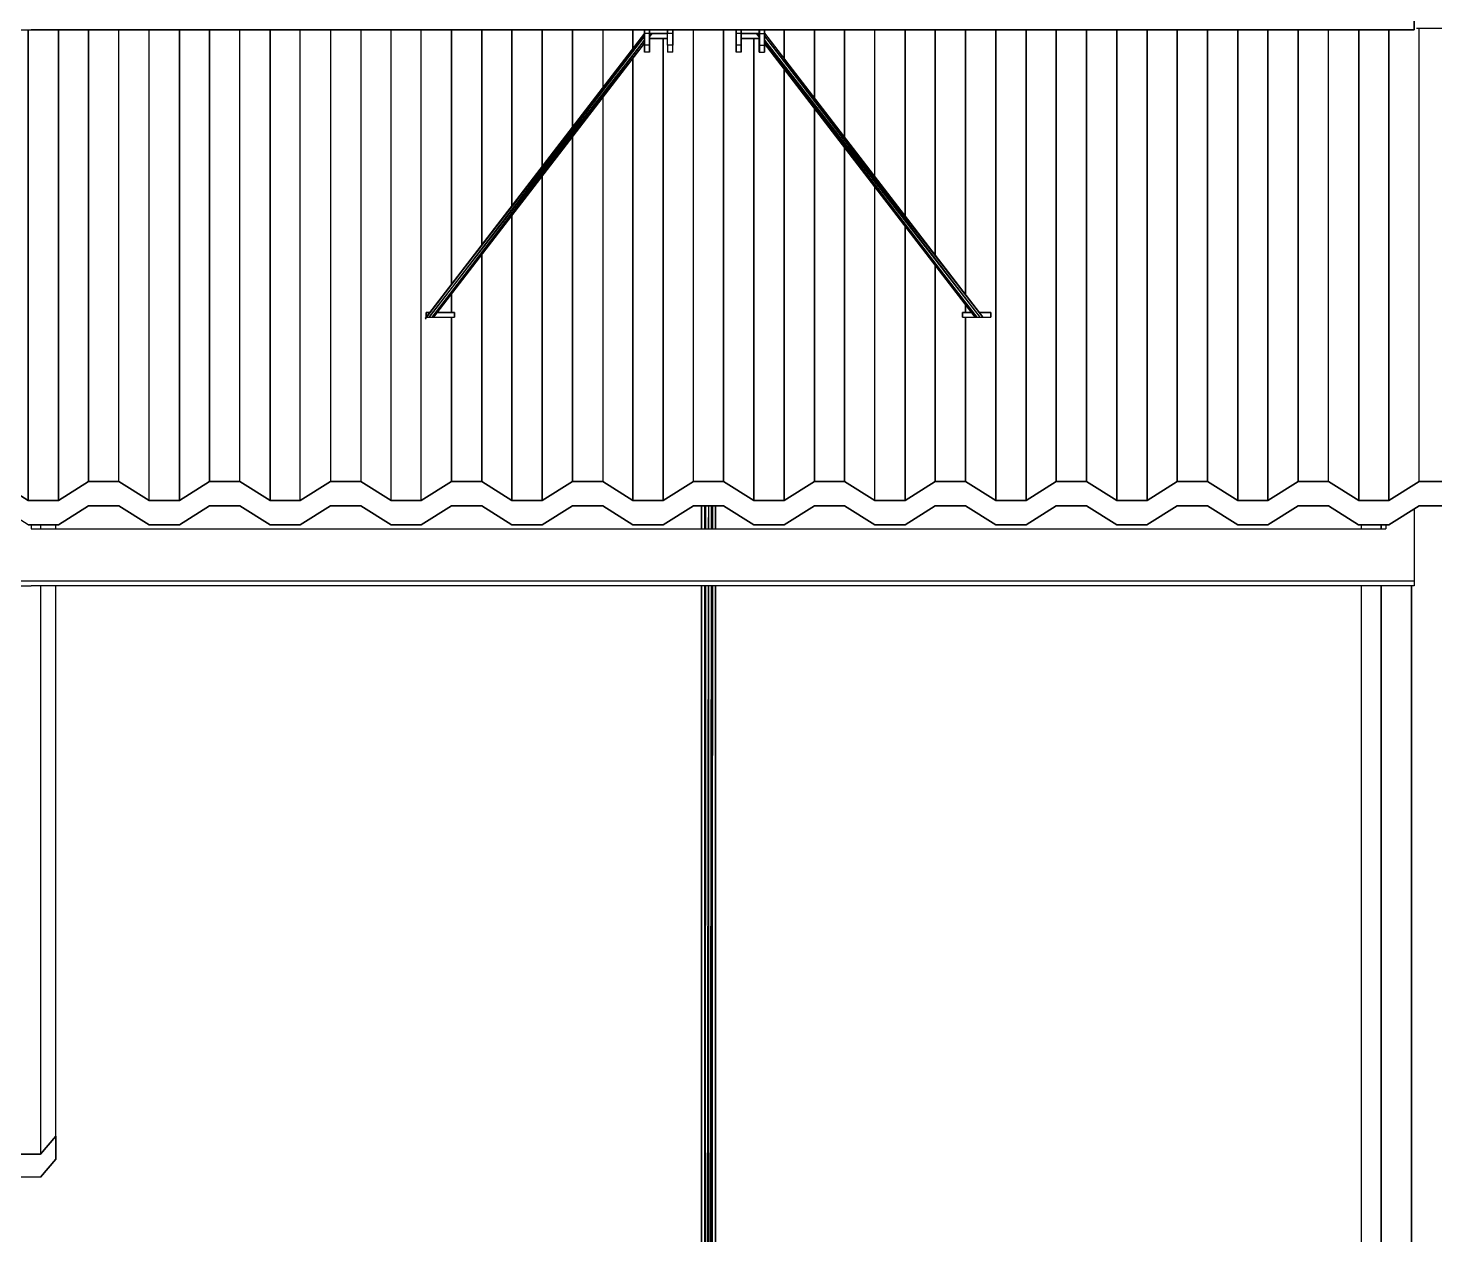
# Model space of a CAD drawing. Extents: x -32 to 51.8, y -51.6 to -5.5.
# Drawn here: x 1.361 to 5.349, y -24.449 to -21.028 of the extents above; entities that cross this region are included whole.
import ezdxf

# ---------------------------------------------------------------- set-up
doc = ezdxf.new("R2010")
doc.units = 0
doc.header["$MEASUREMENT"] = 0
doc.layers.get('0').update_dxf_attribs({"linetype": 'CONTINUOUS'})
doc.layers.add('hachures', color=5, linetype='CONTINUOUS')

msp = doc.modelspace()

# ---------------------------------------------------------------- linework, layer by layer
for p, q in [((5.2901, -20.8831), (5.2901, -21.0331)), ((5.2901, -20.8831), (5.2901, -21.0331)), ((5.2901, -21.0331), (5.2901, -20.8831)), ((1.2901, -21.0331), (1.3701, -21.0331)), ((1.3701, -21.0331), (5.2101, -21.0331)), ((5.2101, -21.0331), (1.3701, -21.0331)), ((1.3701, -21.0331), (5.2101, -21.0331)), ((5.2101, -21.0331), (1.3701, -21.0331)), ((3.1086, -21.0424), (2.487, -21.8507)), ((3.1086, -21.0425), (2.4909, -21.8479)), ((2.4909, -21.8479), (3.1086, -21.0505)), ((3.1086, -21.051), (2.4982, -21.8478)), ((3.0759, -21.0331), (3.0759, -21.0849)), ((3.1086, -21.0432), (3.1086, -21.0331)), ((3.1086, -21.0331), (3.1086, -21.0424)), ((3.1086, -21.0331), (3.1086, -21.0432)), ((3.1086, -21.0424), (3.1086, -21.0331)), ((3.123, -21.0432), (3.1086, -21.0432)), ((3.1086, -21.0764), (3.1086, -21.0432)), ((3.1086, -21.0432), (3.1086, -21.0764)), ((3.123, -21.0331), (3.123, -21.0432)), ((3.123, -21.0432), (3.123, -21.0331)), ((3.123, -21.0432), (3.123, -21.0764)), ((3.123, -21.0764), (3.123, -21.0432)), ((3.1741, -21.0433), (3.123, -21.0433)), ((3.123, -21.0532), (3.1306, -21.0433)), ((3.123, -21.0535), (3.1309, -21.0433)), ((3.123, -21.0529), (3.1304, -21.0433)), ((3.123, -21.0433), (3.1741, -21.0433)), ((3.1741, -21.0432), (3.1741, -21.0331)), ((3.1741, -21.0331), (3.1741, -21.0432)), ((3.1886, -21.0432), (3.1741, -21.0432)), ((3.1741, -21.0764), (3.1741, -21.0432)), ((3.1886, -21.0331), (3.1886, -21.0432)), ((3.1886, -21.0432), (3.1886, -21.0331)), ((3.1886, -21.0432), (3.1886, -21.0764)), ((3.1886, -21.0764), (3.1886, -21.0432)), ((3.3686, -21.0432), (3.3686, -21.0331)), ((3.3686, -21.0331), (3.3686, -21.0432)), ((3.383, -21.0432), (3.3686, -21.0432)), ((3.3686, -21.0765), (3.3686, -21.0432)), ((3.3686, -21.0432), (3.3686, -21.0765)), ((3.383, -21.0331), (3.383, -21.0432)), ((3.383, -21.0432), (3.383, -21.0331)), ((3.383, -21.0432), (3.383, -21.0331)), ((3.383, -21.0432), (3.383, -21.0765)), ((3.383, -21.0765), (3.383, -21.0432)), ((3.4341, -21.0433), (3.383, -21.0433)), ((3.383, -21.0433), (3.4341, -21.0433)), ((3.4263, -21.0433), (3.4341, -21.0536)), ((3.4341, -21.0532), (3.4265, -21.0433)), ((3.4267, -21.0433), (3.4341, -21.0529)), ((3.4341, -21.0432), (3.4341, -21.0331)), ((3.4341, -21.0432), (3.4486, -21.0432)), ((3.4341, -21.0765), (3.4341, -21.0432)), ((3.4342, -21.0331), (3.4342, -21.0432)), ((3.4342, -21.0432), (3.4342, -21.0765)), ((3.4486, -21.0432), (3.4486, -21.0331)), ((3.4486, -21.0331), (3.4486, -21.0424)), ((3.4486, -21.0331), (3.4486, -21.0432)), ((3.4486, -21.0424), (3.4486, -21.0331)), ((3.4486, -21.0424), (4.068, -21.8479)), ((3.4486, -21.0425), (4.0663, -21.8479)), ((3.4486, -21.0765), (3.4486, -21.0432)), ((3.4486, -21.0432), (3.4486, -21.0765)), ((3.4486, -21.0505), (4.0663, -21.8479)), ((3.4486, -21.051), (4.0589, -21.8478)), ((3.5045, -21.1151), (3.5045, -21.0331)), ((5.2101, -21.0331), (5.2901, -21.0331)), ((5.2901, -21.0331), (5.2101, -21.0331)), ((5.2901, -21.0331), (5.2101, -21.0331)), ((5.2188, -21.0331), (5.2188, -21.0331)), ((5.2967, -21.0285), (5.3767, -21.0285)), ((2.4982, -21.8478), (3.1086, -21.0625)), ((2.5068, -21.8479), (3.1086, -21.0633)), ((2.5068, -21.8479), (3.1086, -21.0715)), ((2.5116, -21.8479), (3.1086, -21.072)), ((2.5116, -21.8479), (3.1086, -21.0723)), ((3.1086, -21.0898), (3.1086, -21.0723)), ((3.1086, -21.0723), (3.1086, -21.0764)), ((3.123, -21.0764), (3.1086, -21.0764)), ((3.1086, -21.0965), (3.1086, -21.0764)), ((3.1086, -21.0764), (3.1086, -21.0965)), ((3.1086, -21.0898), (3.1086, -21.0965)), ((3.1086, -21.0965), (3.1086, -21.0898)), ((3.123, -21.0578), (3.1741, -21.0578)), ((3.1741, -21.0578), (3.123, -21.0578)), ((3.123, -21.0764), (3.123, -21.0965)), ((3.123, -21.0965), (3.123, -21.0764)), ((3.1886, -21.0764), (3.1741, -21.0764)), ((3.1741, -21.0764), (3.1741, -21.0965)), ((3.1741, -21.0898), (3.1741, -21.0965)), ((3.1886, -21.0965), (3.1886, -21.0764)), ((3.383, -21.0765), (3.3686, -21.0765)), ((3.3686, -21.0965), (3.3686, -21.0765)), ((3.3686, -21.0765), (3.3686, -21.0965)), ((3.3686, -21.0898), (3.3686, -21.0965)), ((3.383, -21.0578), (3.383, -21.0683)), ((3.383, -21.0578), (3.4341, -21.0578)), ((3.4341, -21.0578), (3.383, -21.0578)), ((3.383, -21.0683), (3.383, -21.0898)), ((3.383, -21.0765), (3.383, -21.0965)), ((3.383, -21.0965), (3.383, -21.0765)), ((3.383, -21.0898), (3.383, -21.0965)), ((3.4341, -21.0578), (3.4341, -21.0578)), ((3.4341, -21.0578), (3.4341, -21.0683)), ((3.4341, -21.0683), (3.4341, -21.0765)), ((3.4341, -21.0765), (3.4486, -21.0765)), ((3.4341, -21.0965), (3.4341, -21.0765)), ((3.4342, -21.0765), (3.4342, -21.0965)), ((3.4486, -21.0625), (4.0589, -21.8478)), ((4.0504, -21.8479), (3.4486, -21.0633)), ((3.4486, -21.0715), (4.0504, -21.8479)), ((4.0455, -21.8479), (3.4486, -21.072)), ((3.4486, -21.0723), (3.4486, -21.0898)), ((3.4486, -21.0723), (4.0455, -21.8479)), ((3.4486, -21.0965), (3.4486, -21.0765)), ((3.4486, -21.0765), (3.4486, -21.0965)), ((3.4486, -21.0898), (3.4486, -21.0965)), ((3.4486, -21.0965), (3.4486, -21.0898)), ((5.2188, -21.0638), (5.2188, -21.0638)), ((5.2188, -21.0638), (5.2188, -21.0638)), ((3.123, -21.0965), (3.1086, -21.0965)), ((3.1886, -21.0965), (3.1741, -21.0965)), ((3.383, -21.0965), (3.3686, -21.0965)), ((3.4341, -21.0965), (3.4486, -21.0965)), ((2.5616, -21.7829), (2.5616, -21.8343)), ((2.5616, -21.8343), (2.5616, -21.7829)), ((2.487, -21.8507), (2.4901, -21.8488)), ((2.487, -21.8507), (2.4901, -21.8526)), ((2.4996, -21.8343), (2.4901, -21.8343)), ((2.4901, -21.8479), (2.4901, -21.8343)), ((2.4901, -21.8343), (2.4996, -21.8343)), ((2.4901, -21.8343), (2.4901, -21.8479)), ((2.4901, -21.8479), (2.5701, -21.8479)), ((2.5701, -21.8343), (2.5221, -21.8343)), ((2.5221, -21.8343), (2.5701, -21.8343)), ((2.5701, -21.8479), (2.5701, -21.8343)), ((2.5701, -21.8343), (2.5701, -21.8479)), ((4.0101, -21.8479), (4.0101, -21.8343)), ((4.0101, -21.8343), (4.0351, -21.8343)), ((4.0351, -21.8343), (4.0101, -21.8343)), ((4.0101, -21.8343), (4.0101, -21.8479)), ((4.0101, -21.8479), (4.0901, -21.8479)), ((4.0188, -21.8343), (4.0188, -21.8131)), ((4.0188, -21.8131), (4.0188, -21.8343)), ((4.0576, -21.8343), (4.0901, -21.8343)), ((4.0901, -21.8343), (4.0576, -21.8343)), ((4.0901, -21.8479), (4.0901, -21.8343)), ((4.0901, -21.8343), (4.0901, -21.8479)), ((1.2759, -22.3137), (1.3616, -22.3675)), ((1.3616, -22.3675), (1.2759, -22.3137)), ((1.4473, -22.3675), (1.533, -22.3137)), ((1.533, -22.3137), (1.4473, -22.3675)), ((1.5329, -22.3138), (1.5329, -22.3138)), ((1.5329, -22.3138), (1.5329, -22.3138)), ((1.533, -22.3137), (1.6187, -22.3137)), ((1.6187, -22.3137), (1.533, -22.3137)), ((1.6186, -22.3137), (1.6186, -22.3137)), ((1.6187, -22.3137), (1.7045, -22.3675)), ((1.7045, -22.3675), (1.6187, -22.3137)), ((1.7902, -22.3675), (1.8759, -22.3137)), ((1.8759, -22.3137), (1.7902, -22.3675)), ((1.8758, -22.3138), (1.8758, -22.3138)), ((1.8759, -22.3137), (1.9616, -22.3137)), ((1.9616, -22.3137), (1.8759, -22.3137)), ((1.9615, -22.3137), (1.9615, -22.3137)), ((1.9616, -22.3137), (2.0473, -22.3675)), ((2.0473, -22.3675), (1.9616, -22.3137)), ((2.133, -22.3675), (2.2187, -22.3137)), ((2.2187, -22.3137), (2.133, -22.3675)), ((2.2186, -22.3138), (2.2186, -22.3138)), ((2.2186, -22.3138), (2.2186, -22.3138)), ((2.2187, -22.3137), (2.3045, -22.3137)), ((2.3045, -22.3137), (2.2187, -22.3137)), ((2.3043, -22.3137), (2.3043, -22.3137)), ((2.3045, -22.3137), (2.3902, -22.3675)), ((2.3902, -22.3675), (2.3045, -22.3137)), ((2.4759, -22.3675), (2.5616, -22.3137)), ((2.5616, -22.3137), (2.4759, -22.3675)), ((2.5615, -22.3138), (2.5615, -22.3138)), ((2.5616, -22.3137), (2.6473, -22.3137)), ((2.6473, -22.3137), (2.5616, -22.3137)), ((2.6472, -22.3137), (2.6472, -22.3137)), ((2.6473, -22.3137), (2.733, -22.3676)), ((2.733, -22.3675), (2.6473, -22.3137)), ((2.9045, -22.3137), (2.8187, -22.3675)), ((2.8187, -22.3676), (2.9045, -22.3138)), ((2.9043, -22.3138), (2.9043, -22.3138)), ((2.9043, -22.3138), (2.9043, -22.3138)), ((2.9902, -22.3137), (2.9045, -22.3137)), ((2.9045, -22.3138), (2.9902, -22.3138)), ((2.9901, -22.3137), (2.9901, -22.3138)), ((2.9901, -22.3138), (2.9901, -22.3137)), ((3.0759, -22.3676), (2.9902, -22.3137)), ((2.9902, -22.3138), (3.0759, -22.3676)), ((3.1616, -22.3676), (3.2473, -22.3138)), ((3.2473, -22.3138), (3.1616, -22.3676)), ((3.2472, -22.3138), (3.2472, -22.3138)), ((3.2472, -22.3138), (3.2472, -22.3138)), ((3.2473, -22.3138), (3.333, -22.3138)), ((3.333, -22.3138), (3.2473, -22.3138)), ((3.3329, -22.3138), (3.3329, -22.3138)), ((3.3329, -22.3138), (3.3329, -22.3138)), ((3.333, -22.3138), (3.4188, -22.3676)), ((3.4188, -22.3676), (3.333, -22.3138)), ((3.5045, -22.3676), (3.5902, -22.3138)), ((3.5902, -22.3138), (3.5045, -22.3676)), ((3.5901, -22.3138), (3.5901, -22.3138)), ((3.5901, -22.3138), (3.5901, -22.3138)), ((3.5902, -22.3138), (3.6759, -22.3138)), ((3.6759, -22.3138), (3.5902, -22.3138)), ((3.6758, -22.3138), (3.6758, -22.3138)), ((3.6758, -22.3138), (3.6758, -22.3138)), ((3.6759, -22.3138), (3.7616, -22.3676)), ((3.7616, -22.3676), (3.6759, -22.3138)), ((3.8473, -22.3676), (3.933, -22.3138)), ((3.933, -22.3138), (3.8473, -22.3676)), ((3.9329, -22.3138), (3.9329, -22.3138)), ((3.9329, -22.3138), (3.9329, -22.3138)), ((3.933, -22.3138), (4.0188, -22.3138)), ((4.0188, -22.3138), (3.933, -22.3138)), ((4.0186, -22.3138), (4.0186, -22.3138)), ((4.0186, -22.3138), (4.0186, -22.3138)), ((4.0188, -22.3138), (4.1045, -22.3676)), ((4.1045, -22.3676), (4.0188, -22.3138)), ((4.1902, -22.3676), (4.2759, -22.3138)), ((4.2759, -22.3138), (4.1902, -22.3676)), ((4.2758, -22.3138), (4.2758, -22.3138)), ((4.2758, -22.3138), (4.2758, -22.3138)), ((4.2759, -22.3138), (4.3616, -22.3138)), ((4.3616, -22.3138), (4.2759, -22.3138)), ((4.3615, -22.3138), (4.3615, -22.3138)), ((4.3615, -22.3138), (4.3615, -22.3138)), ((4.3616, -22.3138), (4.4473, -22.3676)), ((4.4473, -22.3676), (4.3616, -22.3138)), ((4.533, -22.3676), (4.6188, -22.3138)), ((4.6188, -22.3138), (4.533, -22.3676)), ((4.6186, -22.3138), (4.6186, -22.3138)), ((4.6186, -22.3138), (4.6186, -22.3138)), ((4.6188, -22.3138), (4.7045, -22.3138)), ((4.7045, -22.3138), (4.6188, -22.3138)), ((4.7043, -22.3138), (4.7043, -22.3138)), ((4.7045, -22.3138), (4.7902, -22.3676)), ((4.7902, -22.3676), (4.7045, -22.3138)), ((4.8759, -22.3676), (4.9616, -22.3138)), ((4.9616, -22.3138), (4.8759, -22.3676)), ((4.9615, -22.3138), (4.9615, -22.3138)), ((4.9615, -22.3138), (4.9615, -22.3138)), ((5.0473, -22.3138), (4.9616, -22.3138)), ((4.9616, -22.3138), (5.0473, -22.3138)), ((5.0472, -22.3138), (5.0472, -22.3138)), ((5.0472, -22.3138), (5.0472, -22.3138)), ((5.133, -22.3676), (5.0473, -22.3138)), ((5.0473, -22.3138), (5.133, -22.3676)), ((5.2188, -22.3676), (5.3045, -22.3138)), ((5.3045, -22.3138), (5.2188, -22.3676)), ((5.3043, -22.3138), (5.3043, -22.3138)), ((5.3043, -22.3138), (5.3043, -22.3138)), ((5.3045, -22.3138), (5.3902, -22.3138)), ((5.3902, -22.3138), (5.3045, -22.3138)), ((1.3616, -22.3675), (1.4473, -22.3675)), ((1.4473, -22.3675), (1.3616, -22.3675)), ((1.4472, -22.3675), (1.4472, -22.3675)), ((1.4472, -22.3675), (1.4472, -22.3675)), ((1.7043, -22.3675), (1.7043, -22.3675)), ((1.7045, -22.3675), (1.7902, -22.3675)), ((1.7902, -22.3675), (1.7045, -22.3675)), ((1.7901, -22.3675), (1.7901, -22.3675)), ((1.7901, -22.3675), (1.7901, -22.3675)), ((2.0472, -22.3675), (2.0472, -22.3675)), ((2.0473, -22.3675), (2.133, -22.3675)), ((2.133, -22.3675), (2.0473, -22.3675)), ((2.1329, -22.3675), (2.1329, -22.3675)), ((2.3901, -22.3675), (2.3901, -22.3675)), ((2.3901, -22.3675), (2.3901, -22.3675)), ((2.3902, -22.3675), (2.4759, -22.3675)), ((2.4759, -22.3675), (2.3902, -22.3675)), ((2.4758, -22.3675), (2.4758, -22.3675)), ((2.7329, -22.3675), (2.7329, -22.3675)), ((2.7329, -22.3675), (2.7329, -22.3675)), ((2.8187, -22.3676), (2.733, -22.3675)), ((2.733, -22.3676), (2.8187, -22.3676)), ((2.8186, -22.3676), (2.8186, -22.3676)), ((2.8186, -22.3676), (2.8186, -22.3676)), ((3.0758, -22.3675), (3.0758, -22.3675)), ((3.0758, -22.3675), (3.0758, -22.3675)), ((3.0759, -22.3676), (3.1616, -22.3676)), ((3.1616, -22.3676), (3.0759, -22.3676)), ((3.1615, -22.3676), (3.1615, -22.3676)), ((3.1615, -22.3676), (3.1615, -22.3676)), ((3.4186, -22.3675), (3.4186, -22.3675)), ((3.4188, -22.3676), (3.5045, -22.3676)), ((3.5045, -22.3676), (3.4188, -22.3676)), ((3.5043, -22.3676), (3.5043, -22.3676)), ((3.5043, -22.3676), (3.5043, -22.3676)), ((3.7615, -22.3675), (3.7615, -22.3675)), ((3.7616, -22.3676), (3.8473, -22.3676)), ((3.8473, -22.3676), (3.7616, -22.3676)), ((3.8472, -22.3676), (3.8472, -22.3676)), ((3.8472, -22.3676), (3.8472, -22.3676)), ((4.1043, -22.3675), (4.1043, -22.3675)), ((4.1043, -22.3675), (4.1043, -22.3675)), ((4.1045, -22.3676), (4.1902, -22.3676)), ((4.1902, -22.3676), (4.1045, -22.3676)), ((4.1901, -22.3676), (4.1901, -22.3676)), ((4.4472, -22.3675), (4.4472, -22.3675)), ((4.4472, -22.3675), (4.4472, -22.3675)), ((4.4473, -22.3676), (4.533, -22.3676)), ((4.533, -22.3676), (4.4473, -22.3676)), ((4.5329, -22.3676), (4.5329, -22.3676)), ((4.5329, -22.3676), (4.5329, -22.3676)), ((4.7901, -22.3675), (4.7901, -22.3675)), ((4.7902, -22.3676), (4.8759, -22.3676)), ((4.8759, -22.3676), (4.7902, -22.3676)), ((4.8758, -22.3676), (4.8758, -22.3676)), ((5.1329, -22.3675), (5.1329, -22.3675)), ((5.133, -22.3676), (5.2188, -22.3676)), ((5.2188, -22.3676), (5.133, -22.3676)), ((5.2186, -22.3676), (5.2186, -22.3676)), ((5.2186, -22.3676), (5.2186, -22.3676)), ((1.3615, -22.4365), (1.2758, -22.3827)), ((1.5329, -22.3827), (1.4472, -22.4365)), ((1.4472, -22.4365), (1.5329, -22.3827)), ((1.6186, -22.3827), (1.5329, -22.3827)), ((1.5329, -22.3827), (1.6186, -22.3827)), ((1.7043, -22.4365), (1.6186, -22.3827)), ((1.6186, -22.3827), (1.7043, -22.4365)), ((1.8758, -22.3827), (1.7901, -22.4365)), ((1.7901, -22.4365), (1.8758, -22.3827)), ((1.9615, -22.3827), (1.8758, -22.3827)), ((1.8758, -22.3827), (1.9615, -22.3827)), ((2.0472, -22.4365), (1.9615, -22.3827)), ((1.9615, -22.3827), (2.0472, -22.4365)), ((2.2186, -22.3827), (2.1329, -22.4365)), ((2.1329, -22.4365), (2.2186, -22.3827)), ((2.3043, -22.3827), (2.2186, -22.3827)), ((2.2186, -22.3827), (2.3043, -22.3827)), ((2.3901, -22.4365), (2.3043, -22.3827)), ((2.3043, -22.3827), (2.3901, -22.4365)), ((2.5615, -22.3827), (2.4758, -22.4365)), ((2.4758, -22.4365), (2.5615, -22.3827)), ((2.6472, -22.3827), (2.5615, -22.3827)), ((2.5615, -22.3827), (2.6472, -22.3827)), ((2.7329, -22.4365), (2.6472, -22.3827)), ((2.6472, -22.3827), (2.7329, -22.4365)), ((2.9043, -22.3827), (2.8186, -22.4365)), ((2.8186, -22.4365), (2.9043, -22.3827)), ((2.9901, -22.3827), (2.9043, -22.3827)), ((2.9043, -22.3827), (2.9901, -22.3827)), ((3.0758, -22.4365), (2.9901, -22.3827)), ((2.9901, -22.3827), (3.0758, -22.4365)), ((3.2472, -22.3827), (3.1615, -22.4365)), ((3.1615, -22.4365), (3.2472, -22.3827)), ((3.3329, -22.3827), (3.2472, -22.3827)), ((3.2472, -22.3827), (3.3329, -22.3827)), ((3.2703, -22.3827), (3.2703, -22.4476)), ((3.2703, -22.4476), (3.2703, -22.3827)), ((3.2703, -22.3827), (3.2703, -22.4476)), ((3.2787, -22.3827), (3.2787, -22.4476)), ((3.2819, -22.3827), (3.2818, -22.4476)), ((3.282, -22.4476), (3.282, -22.3827)), ((3.2896, -22.3827), (3.2895, -22.4476)), ((3.29, -22.3827), (3.29, -22.4476)), ((3.2976, -22.3827), (3.2975, -22.4476)), ((3.2979, -22.3827), (3.2979, -22.4476)), ((3.3011, -22.3827), (3.301, -22.4476)), ((3.3012, -22.4476), (3.3012, -22.3827)), ((3.3098, -22.3827), (3.3098, -22.4476)), ((3.3098, -22.4476), (3.3098, -22.3827)), ((3.4186, -22.4365), (3.3329, -22.3827)), ((3.3329, -22.3827), (3.4186, -22.4365)), ((3.5901, -22.3827), (3.5043, -22.4365)), ((3.5043, -22.4365), (3.5901, -22.3827)), ((3.6758, -22.3827), (3.5901, -22.3827)), ((3.5901, -22.3827), (3.6758, -22.3827)), ((3.7615, -22.4365), (3.6758, -22.3827)), ((3.6758, -22.3827), (3.7615, -22.4365)), ((3.9329, -22.3827), (3.8472, -22.4365)), ((3.8472, -22.4365), (3.9329, -22.3827)), ((4.0186, -22.3827), (3.9329, -22.3827)), ((3.9329, -22.3827), (4.0186, -22.3827)), ((4.1043, -22.4365), (4.0186, -22.3827)), ((4.0186, -22.3827), (4.1043, -22.4365)), ((4.2758, -22.3827), (4.1901, -22.4365)), ((4.1901, -22.4365), (4.2758, -22.3827)), ((4.3615, -22.3827), (4.2758, -22.3827)), ((4.2758, -22.3827), (4.3615, -22.3827)), ((4.4472, -22.4365), (4.3615, -22.3827)), ((4.3615, -22.3827), (4.4472, -22.4365)), ((4.6186, -22.3827), (4.5329, -22.4366)), ((4.5329, -22.4365), (4.6186, -22.3827)), ((4.7043, -22.3828), (4.6186, -22.3827)), ((4.6186, -22.3827), (4.7043, -22.3827)), ((4.7901, -22.4366), (4.7043, -22.3828)), ((4.7043, -22.3827), (4.7901, -22.4365)), ((4.8758, -22.4365), (4.9615, -22.3827)), ((4.9615, -22.3828), (4.8758, -22.4366)), ((4.9615, -22.3827), (5.0472, -22.3827)), ((5.0472, -22.3828), (4.9615, -22.3828)), ((5.0472, -22.3827), (5.1329, -22.4366)), ((5.1329, -22.4366), (5.0472, -22.3828)), ((5.3043, -22.3828), (5.2186, -22.4366)), ((5.2186, -22.4366), (5.3043, -22.3828)), ((5.2901, -22.3917), (5.2901, -22.5954)), ((5.3901, -22.3828), (5.3043, -22.3828)), ((5.3043, -22.3828), (5.3901, -22.3828)), ((1.4472, -22.4365), (1.3615, -22.4365)), ((1.3615, -22.4365), (1.4472, -22.4365)), ((1.3701, -22.4365), (1.3701, -22.4476)), ((1.3701, -22.4476), (5.2101, -22.4476)), ((1.3967, -22.4365), (1.3967, -22.4476)), ((1.4401, -22.4476), (1.4401, -22.4365)), ((1.4403, -22.4476), (1.4403, -22.4365)), ((1.7901, -22.4365), (1.7043, -22.4365)), ((1.7043, -22.4365), (1.7901, -22.4365)), ((2.1329, -22.4365), (2.0472, -22.4365)), ((2.0472, -22.4365), (2.1329, -22.4365)), ((2.4758, -22.4365), (2.3901, -22.4365)), ((2.3901, -22.4365), (2.4758, -22.4365)), ((2.8186, -22.4365), (2.7329, -22.4365)), ((2.7329, -22.4365), (2.8186, -22.4365)), ((3.1615, -22.4365), (3.0758, -22.4365)), ((3.0758, -22.4365), (3.1615, -22.4365)), ((3.5043, -22.4365), (3.4186, -22.4365)), ((3.4186, -22.4365), (3.5043, -22.4365)), ((3.8472, -22.4365), (3.7615, -22.4365)), ((3.7615, -22.4365), (3.8472, -22.4365)), ((4.1901, -22.4365), (4.1043, -22.4365)), ((4.1043, -22.4365), (4.1901, -22.4365)), ((4.5329, -22.4366), (4.4472, -22.4365)), ((4.4472, -22.4365), (4.5329, -22.4365)), ((4.7901, -22.4365), (4.8758, -22.4365)), ((4.8758, -22.4366), (4.7901, -22.4366)), ((5.1329, -22.4366), (5.2186, -22.4366)), ((5.2186, -22.4366), (5.1329, -22.4366)), ((5.1414, -22.4476), (5.1414, -22.4366)), ((5.1967, -22.4366), (5.1967, -22.4476)), ((5.1967, -22.4476), (5.1967, -22.4366)), ((5.2101, -22.4366), (5.2101, -22.4476)), ((1.2901, -22.5954), (1.3701, -22.5954)), ((1.2901, -22.609), (1.3701, -22.609)), ((1.3701, -22.5954), (5.2101, -22.5954)), ((5.2101, -22.609), (1.3701, -22.609)), ((1.4401, -24.1691), (1.4401, -22.609)), ((1.4403, -24.2344), (1.4403, -22.609)), ((3.2703, -22.609), (3.2703, -23.2241)), ((3.2703, -23.2241), (3.2703, -22.609)), ((3.2703, -22.609), (3.2703, -23.2241)), ((3.2787, -22.609), (3.2787, -27.607)), ((3.2817, -22.609), (3.2787, -27.607)), ((3.282, -27.607), (3.282, -22.609)), ((3.2893, -22.609), (3.282, -27.607)), ((3.29, -22.609), (3.2899, -27.607)), ((3.2973, -22.609), (3.2899, -27.607)), ((3.2979, -22.609), (3.2979, -27.607)), ((3.3009, -22.609), (3.2979, -27.607)), ((3.3012, -27.607), (3.3012, -22.609)), ((3.3098, -22.609), (3.3098, -23.2241)), ((3.3098, -23.2241), (3.3098, -22.609)), ((5.1413, -29.0371), (5.1414, -22.609)), ((5.2101, -22.5954), (5.2901, -22.5954)), ((5.2901, -22.609), (5.2101, -22.609)), ((5.2901, -22.5954), (5.2901, -22.609)), ((3.2703, -23.2241), (3.2703, -23.3326)), ((3.2703, -23.3326), (3.2703, -23.2241)), ((3.3098, -23.2241), (3.3098, -23.3326)), ((3.3098, -23.2241), (3.3098, -23.3326)), ((3.3098, -23.3326), (3.3098, -23.2241)), ((3.2703, -23.3326), (3.2703, -27.4169)), ((3.2703, -27.4169), (3.2703, -23.3326)), ((3.3098, -23.3326), (3.3098, -23.3326)), ((3.3098, -23.3326), (3.3098, -27.4169)), ((3.3098, -23.3326), (3.3098, -27.4169)), ((3.3098, -27.4169), (3.3098, -23.3326)), ((1.4401, -24.1691), (1.3967, -24.22)), ((1.3967, -24.2201), (1.4401, -24.1691)), ((1.4403, -24.2344), (1.4401, -24.1691)), ((1.4401, -24.1691), (1.4403, -24.2344)), ((1.3967, -24.22), (1.3109, -24.22)), ((1.3109, -24.2201), (1.3967, -24.2201)), ((1.3968, -24.2199), (1.3968, -24.2199)), ((1.3968, -24.2199), (1.3968, -24.2199)), ((1.3968, -24.2854), (1.4403, -24.2344)), ((1.4403, -24.2344), (1.3968, -24.2854)), ((1.3968, -24.2854), (1.3111, -24.2854))]:
    msp.add_line(p, q)
at = {"layer": 'hachures'}
for p, q in [((1.3616, -22.3675), (1.3616, -21.0331)), ((1.3616, -21.0331), (1.3616, -22.3675)), ((1.4473, -22.3675), (1.4473, -21.0331)), ((1.4473, -21.0331), (1.4473, -22.3675)), ((1.533, -22.3137), (1.533, -21.0331)), ((1.533, -21.0331), (1.533, -22.3137)), ((1.6187, -22.3137), (1.6188, -21.0331)), ((1.7045, -22.3675), (1.7045, -21.0331)), ((1.7902, -21.0331), (1.7902, -22.3675)), ((1.7902, -22.3675), (1.7902, -21.0331)), ((1.8759, -22.3137), (1.8759, -21.0331)), ((1.8759, -21.0331), (1.8759, -22.3137)), ((1.9616, -22.3137), (1.9616, -21.0331)), ((2.0473, -22.3675), (2.0473, -21.0331)), ((2.0473, -21.0331), (2.0473, -22.3675)), ((2.133, -22.3675), (2.133, -21.0331)), ((2.2188, -21.0331), (2.2187, -22.3137)), ((2.3045, -21.0331), (2.3045, -22.3137)), ((2.3902, -22.3675), (2.3902, -21.0331)), ((2.4759, -22.3675), (2.4759, -21.0331)), ((2.5616, -21.0331), (2.5616, -21.7536)), ((2.5616, -21.7536), (2.5616, -21.0331)), ((2.6473, -21.6422), (2.6473, -21.0331)), ((2.6473, -21.0331), (2.6473, -21.6422)), ((2.733, -21.5307), (2.733, -21.0331)), ((2.733, -21.0331), (2.733, -21.5307)), ((2.8188, -21.4193), (2.8188, -21.0331)), ((2.8188, -21.0331), (2.8188, -21.4193)), ((2.9045, -21.3078), (2.9045, -21.0331)), ((2.9045, -21.0331), (2.9045, -21.3078)), ((2.9902, -21.0331), (2.9902, -21.1963)), ((3.0759, -21.0849), (3.0759, -21.0331)), ((3.2473, -22.3138), (3.2473, -21.0331)), ((3.333, -21.0331), (3.333, -22.3138)), ((3.333, -22.3138), (3.333, -21.0331)), ((3.5045, -21.0331), (3.5045, -21.1151)), ((3.5902, -21.2266), (3.5902, -21.0331)), ((3.5902, -21.0331), (3.5902, -21.2266)), ((3.6759, -21.338), (3.6759, -21.0331)), ((3.6759, -21.0331), (3.6759, -21.338)), ((3.7616, -21.4495), (3.7616, -21.0331)), ((3.8473, -21.0331), (3.8473, -21.5609)), ((3.8473, -21.5609), (3.8473, -21.0331)), ((3.933, -21.6724), (3.933, -21.0331)), ((3.933, -21.0331), (3.933, -21.6724)), ((4.0188, -21.7838), (4.0188, -21.0331)), ((4.0188, -21.0331), (4.0188, -21.7838)), ((4.1045, -22.3676), (4.1045, -21.0331)), ((4.1045, -21.0331), (4.1045, -22.3676)), ((4.1902, -22.3676), (4.1902, -21.0331)), ((4.1902, -21.0331), (4.1902, -22.3676)), ((4.2759, -22.3138), (4.2759, -21.0331)), ((4.2759, -21.0331), (4.2759, -22.3138)), ((4.3616, -22.3138), (4.3616, -21.0331)), ((4.3616, -21.0331), (4.3616, -22.3138)), ((4.4473, -22.3676), (4.4473, -21.0331)), ((4.4473, -21.0331), (4.4473, -22.3676)), ((4.533, -22.3676), (4.533, -21.0331)), ((4.533, -21.0331), (4.533, -22.3676)), ((4.6188, -22.3138), (4.6188, -21.0331)), ((4.6188, -21.0331), (4.6188, -22.3138)), ((4.7045, -22.3138), (4.7045, -21.0331)), ((4.7045, -21.0331), (4.7045, -22.3138)), ((4.7902, -22.3676), (4.7902, -21.0331)), ((4.7902, -21.0331), (4.7902, -22.3676)), ((4.8759, -22.3676), (4.8759, -21.0331)), ((4.8759, -21.0331), (4.8759, -22.3676)), ((4.9616, -22.3138), (4.9616, -21.0331)), ((4.9616, -21.0331), (4.9616, -22.3138)), ((5.0473, -22.3138), (5.0473, -21.0331)), ((5.133, -21.0331), (5.133, -22.3676)), ((5.133, -22.3676), (5.133, -21.0331)), ((5.2188, -22.3676), (5.2188, -21.0331)), ((5.2188, -21.0331), (5.2188, -22.3676)), ((5.3045, -22.3138), (5.3045, -21.0285)), ((3.1616, -22.3676), (3.1616, -21.0578)), ((3.1616, -21.0578), (3.1616, -22.3676)), ((3.4188, -22.3676), (3.4188, -21.0578)), ((3.4188, -21.0578), (3.4188, -22.3676)), ((3.0759, -21.1148), (3.0759, -22.3676)), ((3.0759, -22.3676), (3.0759, -21.1148)), ((3.5045, -22.3676), (3.5045, -21.1449)), ((3.5045, -21.1449), (3.5045, -22.3676)), ((2.9902, -21.2261), (2.9902, -22.3137)), ((3.5902, -22.3138), (3.5902, -21.2563)), ((3.5902, -21.2563), (3.5902, -22.3138)), ((2.9045, -22.3137), (2.9045, -21.3375)), ((2.9045, -21.3375), (2.9045, -22.3137)), ((3.6759, -22.3138), (3.6759, -21.3676)), ((3.6759, -21.3676), (3.6759, -22.3138)), ((2.8187, -22.3675), (2.8188, -21.4488)), ((2.8188, -21.4488), (2.8187, -22.3676)), ((3.7616, -22.3676), (3.7616, -21.479)), ((2.733, -22.3675), (2.733, -21.5602)), ((2.733, -21.5602), (2.733, -22.3675)), ((3.8473, -21.5904), (3.8473, -22.3676)), ((3.8473, -22.3676), (3.8473, -21.5904)), ((2.6473, -22.3137), (2.6473, -21.6716)), ((2.6473, -21.6716), (2.6473, -22.3137)), ((3.933, -22.3138), (3.933, -21.7017)), ((3.933, -21.7017), (3.933, -22.3138)), ((2.5616, -21.8479), (2.5616, -22.3137)), ((2.5616, -22.3137), (2.5616, -21.8479)), ((4.0188, -22.3138), (4.0188, -21.8479)), ((4.0188, -21.8479), (4.0188, -22.3138)), ((1.3967, -22.609), (1.3967, -24.22)), ((5.1967, -22.609), (5.1966, -29.0558)), ((5.1966, -29.0558), (5.1967, -22.609)), ((5.2823, -29.0558), (5.2824, -22.609)), ((5.2824, -22.609), (5.2823, -29.0558))]:
    msp.add_line(p, q, dxfattribs=at)

doc.saveas('drawing.dxf')
